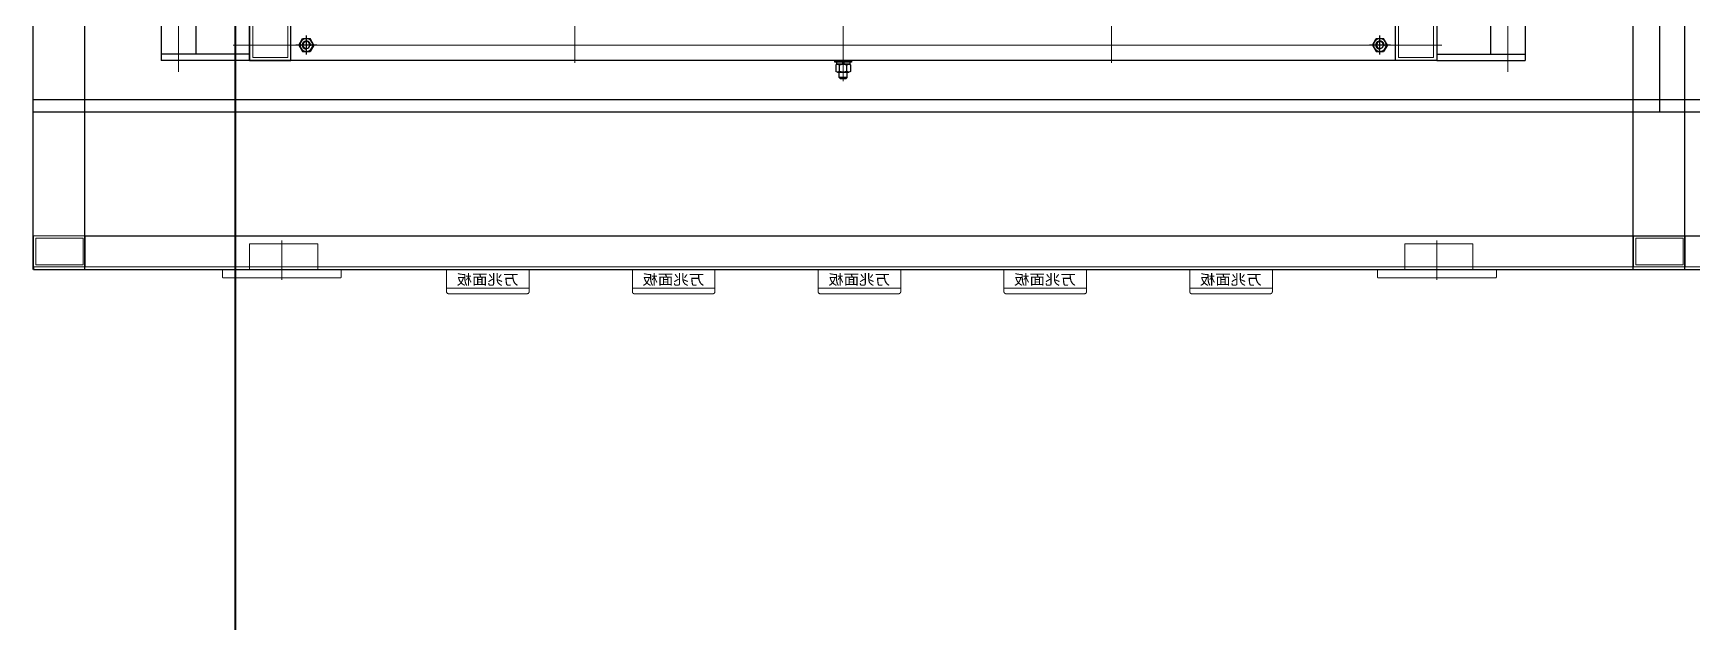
# Model space of a CAD drawing. Extents: x 539033 to 804858, y 468425 to 1263560.
# Drawn here: x 750540 to 752148, y 510312 to 510884 of the extents above; entities that cross this region are included whole.
import ezdxf

# ---------------------------------------------------------------- set-up
doc = ezdxf.new("R2010")
doc.units = 0
doc.header["$LTSCALE"] = 1000
doc.header["$MEASUREMENT"] = 0
for name, pattern in [('0', [0, 0]), ('ACAD_ISO02W100', [15, 12, -3]), ('ACAD_ISO04W100', [30, 24, -3, 0, -3]), ('ACAD_ISO05W100', [33, 24, -3, 0, -3, 0, -3]), ('ACAD_ISO10W100', [18.5, 12, -3, 0.5, -3]), ('DASHDOT', [25.4, 12.7, -6.35, 0, -6.35]), ('SOLID', [0])]:
    doc.linetypes.add(name, pattern=pattern)
doc.layers.get('0').update_dxf_attribs({"linetype": 'CONTINUOUS'})
doc.layers.add('1', color=1, linetype='DASHDOT')
doc.layers.add('5剖面线层', color=2, linetype='CONTINUOUS')
for name, color, linetype, lineweight in [('3', 7, 'ACAD_ISO04W100', 15), ('中心线', 1, 'ACAD_ISO10W100', 15), ('双点划线', 7, 'ACAD_ISO05W100', 15), ('标注', 7, 'SOLID', 15), ('点划线', 1, 'ACAD_ISO04W100', 15), ('粗实线', 7, '0', 30), ('虚线', 6, 'ACAD_ISO02W100', 18)]:
    doc.layers.add(name, color=color, linetype=linetype, lineweight=lineweight)
doc.styles.add('标准', font='', dxfattribs={"width": 0.667})
doc.styles.get('标准').set_extended_font_data('FangSong_GB2312')

# ---------------------------------------------------------------- blocks, each defined once
blk = doc.blocks.new('A$C513352F2')
at = {"layer": '点划线'}
blk.add_line((68.9, 0), (68.9, 1086.9), dxfattribs=at)
at = {"layer": '粗实线', "color": 5}
for p, q in [((0, 1070.9), (85.7, 1070.9)), ((0, 1064.9), (85.7, 1064.9)), ((52.2, 1064.9), (52.2, 16.9)), ((85.7, 1070.9), (85.7, 10.9)), ((0, 16.9), (85.7, 16.9)), ((0, 10.9), (85.7, 10.9))]:
    blk.add_line(p, q, dxfattribs=at)
blk = doc.blocks.new('A$C458447FD')
for p, q in [((258.8, 35.1), (262.4, 41.4)), ((258.8, 35.1), (262.4, 28.9)), ((269.6, 41.4), (262.4, 41.4)), ((273.2, 35.1), (269.6, 41.4)), ((273.2, 35.1), (269.6, 28.9)), ((1298.8, 35.1), (1302.4, 41.4)), ((1298.8, 35.1), (1302.4, 28.9)), ((1309.6, 41.4), (1302.4, 41.4)), ((1313.2, 35.1), (1309.6, 41.4)), ((1313.2, 35.1), (1309.6, 28.9)), ((269.6, 28.9), (262.4, 28.9)), ((794, 20.1), (778, 20.1)), ((778, 20.1), (778, 18.5)), ((778, 18.5), (794, 18.5)), ((779.6, 18.5), (792.5, 18.5)), ((779.6, 18.5), (779.6, 16.4)), ((779.6, 16.4), (792.5, 16.4)), ((791.4, 16.4), (780.6, 16.4)), ((785.5, 18.5), (784.9, 16.4)), ((786.5, 18.3), (786, 16.4)), ((786.6, 18.5), (786.5, 18.3)), ((792.5, 18.5), (792.5, 16.4)), ((794, 18.5), (794, 20.1)), ((1309.6, 28.9), (1302.4, 28.9)), ((778.8, 15.9), (778.8, 9.5)), ((791.4, 8.9), (780.6, 8.9)), ((782.4, 9.5), (782.4, 15.9)), ((789.6, 9.5), (789.6, 15.9)), ((793.2, 15.9), (793.2, 9.5))]:
    blk.add_line(p, q)
for centre, radius in [((266, 35.1), 6.23), ((266, 35.1), 3.4), ((1306, 35.1), 6.23), ((1306, 35.1), 3.4)]:
    blk.add_circle(centre, radius)
for centre, radius, start, end in [((780.6, 13.2), 3.21, 55.9063, 124.0937), ((786, 4.4), 12, 72.5674, 107.4326), ((791.4, 13.2), 3.21, 55.9063, 124.0937), ((780.6, 12.1), 3.21, 235.9063, 304.0937), ((786, 20.9), 12, 252.5674, 287.4326), ((791.4, 12.1), 3.21, 235.9063, 304.0937)]:
    blk.add_arc(centre, radius, start, end)
at = {"layer": '1', "linetype": 'DASHDOT'}
for p, q in [((255.8, 35.1), (276.2, 35.1)), ((266, 25.9), (266, 44.4)), ((1295.8, 35.1), (1316.2, 35.1)), ((1306, 25.9), (1306, 44.4))]:
    blk.add_line(p, q, dxfattribs=at)
at = {"layer": '3'}
for centre in [(266, 35.1), (1306, 35.1)]:
    blk.add_arc(centre, 4, 270, 190, dxfattribs=at)
at = {"layer": '点划线'}
for p, q in [((526, 17.9), (526, 1044.2)), ((1046, 17.9), (1046, 1044.2)), ((786, 0), (786, 94.6)), ((206, 35.1), (1376.8, 35.1))]:
    blk.add_line(p, q, dxfattribs=at)
at = {"layer": '粗实线'}
for p, q in [((782, 3.6), (782, 8.9)), ((783, 2.6), (782, 3.6)), ((782, 3.6), (790, 3.6)), ((789, 2.6), (783, 2.6)), ((789, 2.6), (790, 3.6)), ((790, 3.6), (790, 8.9))]:
    blk.add_line(p, q, dxfattribs=at)
for points in [[(211, 20.1), (1361, 20.1), (1361, 1080.1), (211, 1080.1)], [(251, 60.1), (211, 60.1), (211, 20.1), (251, 20.1)], [(1321, 60.1), (1361, 60.1), (1361, 20.1), (1321, 20.1)]]:
    blk.add_lwpolyline(points, close=True, dxfattribs=at)
at = {"layer": '虚线'}
for points in [[(248, 57.1), (214, 57.1), (214, 23.1), (248, 23.1)], [(1324, 57.1), (1358, 57.1), (1358, 23.1), (1324, 23.1)]]:
    blk.add_lwpolyline(points, close=True, dxfattribs=at)
at = {"layer": '标注', "xscale": -1}
blk.add_blockref('A$C513352F2', (211, 9.2), dxfattribs=at)
at = {"layer": '标注'}
blk.add_blockref('A$C513352F2', (1361, 9.2), dxfattribs=at)
blk = doc.blocks.new('A$C6194237F')
at = {"layer": '虚线', "color": 2, "ltscale": 100}
for points in [[(0, 0), (50, 0), (50, 30), (0, 30)], [(2, 2), (48, 2), (48, 28), (2, 28)]]:
    blk.add_lwpolyline(points, close=True, dxfattribs=at)
blk = doc.blocks.new('A$C79CB2A9E')
at = {"layer": '中心线', "color": 1, "ltscale": 100}
blk.add_line((57.5, 0), (57.5, 38), dxfattribs=at)
at = {"layer": '双点划线', "color": 4, "ltscale": 100}
blk.add_lwpolyline([(22.7, 35), (22.7, 10), (88.7, 10), (88.7, 35)], close=True, dxfattribs=at)
blk.add_lwpolyline([(0.5, 2), (114.5, 2, 0.414214), (115, 2.5), (115, 10), (0, 10), (0, 2.5, 0.414214)], format="xyb", close=True, dxfattribs=at)
blk = doc.blocks.new('A$C5FBC7258')
at = {"layer": '双点划线', "color": 4, "ltscale": 100}
for p, q in [((80, 23.5), (0, 23.5)), ((80, 5.5), (0, 5.5))]:
    blk.add_line(p, q, dxfattribs=at)
blk.add_lwpolyline([(0, 23.5), (0, 2, 0.414214), (2, 0), (78, 0, 0.414214), (80, 2), (80, 23.5)], format="xyb", dxfattribs=at)
at = {"layer": '双点划线', "color": 4, "ltscale": 100, "insert": (10.3, 7.6), "char_height": 10, "width": 252.838, "attachment_point": 7, "style": '标准'}
blk.add_mtext('{\\W1.1;万兆面板}', dxfattribs=at)

msp = doc.modelspace()

# ---------------------------------------------------------------- linework, layer by layer
at = {"layer": '5剖面线层', "color": 6, "lineweight": 40, "ltscale": 100}
msp.add_lwpolyline([(750736.3, 518111.1), (766980.1, 518111.1), (766980.1, 488105.2), (750736.3, 488105.2)], close=True, dxfattribs=at)
at = {"layer": '粗实线', "color": 0, "ltscale": 100}
for p, q in [((750540.3, 510654.6), (750540.3, 511088.9)), ((750590.3, 510654.6), (750590.3, 511088.9)), ((752090.3, 510654.6), (752090.3, 511088.9)), ((752140.3, 510654.6), (752140.3, 511088.9)), ((750590.7, 510687.1), (766040.7, 510687.1)), ((750540.7, 510657.1), (750540.7, 510654.6)), ((750540.7, 510654.6), (766090.7, 510654.6))]:
    msp.add_line(p, q, dxfattribs=at)
at = {"layer": '粗实线', "color": 6, "ltscale": 100}
for p, q in [((752115.7, 510957.3), (752115.7, 510807.3)), ((750540.7, 510819.3), (766090.7, 510819.3)), ((750540.7, 510807.3), (766090.7, 510807.3))]:
    msp.add_line(p, q, dxfattribs=at)
at = {"layer": '虚线', "color": 2, "ltscale": 100}
msp.add_line((750540.7, 510657.1), (766090.7, 510657.1), dxfattribs=at)

# ---------------------------------------------------------------- block references
at = {"color": 0, "ltscale": 100, "xscale": -1}
msp.add_blockref('A$C458447FD', (752110.9, 510837), dxfattribs=at)
at = {"layer": '粗实线', "color": 0, "ltscale": 100, "rotation": 180}
for p in [(750590.7, 510687.1), (752140.7, 510687.1)]:
    msp.add_blockref('A$C6194237F', p, dxfattribs=at)
at = {"layer": '粗实线', "color": 0, "ltscale": 100, "xscale": -1}
for name, p in [('A$C79CB2A9E', (750838.6, 510644.6)), ('A$C79CB2A9E', (751957.7, 510644.6)), ('A$C5FBC7258', (751020.7, 510631.1)), ('A$C5FBC7258', (751200.7, 510631.1)), ('A$C5FBC7258', (751380.7, 510631.1)), ('A$C5FBC7258', (751560.7, 510631.1)), ('A$C5FBC7258', (751740.7, 510631.1))]:
    msp.add_blockref(name, p, dxfattribs=at)

doc.saveas('drawing.dxf')
